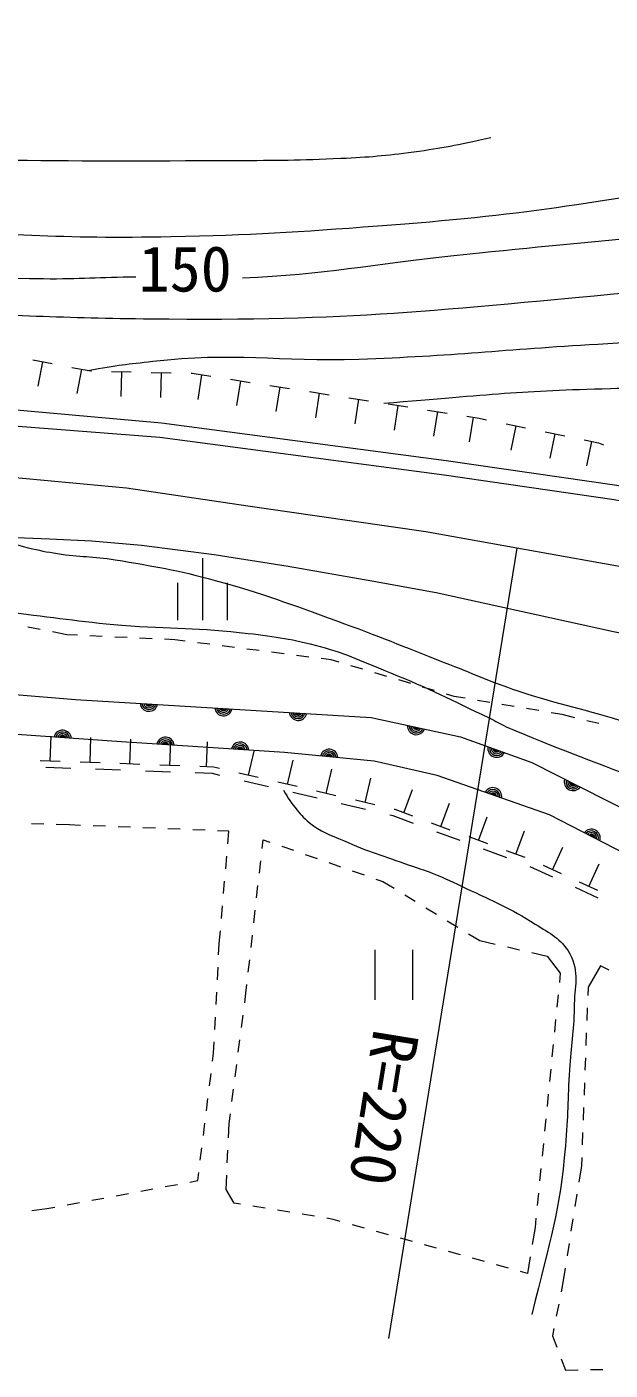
# Model space of a CAD drawing. Units: millimetres, scale not verified. Extents: x 40000 to 680000, y 20000 to 380000.
# Drawn here: x 230640 to 254041, y 265502 to 319399 of the extents above; entities that cross this region are included whole.
import ezdxf
from ezdxf.enums import TextEntityAlignment as Align

# ---------------------------------------------------------------- set-up
doc = ezdxf.new("R2010")
doc.units = ezdxf.units.MM
doc.header["$LTSCALE"] = 1000
doc.linetypes.add('CHAIN', pattern=[18.5, 12, -1.5, 3.5, -1.5])
for name, color, linetype, lineweight in [('M-BGD', 7, 'Continuous', 13), ('M-BMK', 2, 'CHAIN', 13), ('M-BMK-SRVR', 3, 'Continuous', 13)]:
    doc.layers.add(name, color=color, linetype=linetype, lineweight=lineweight)
doc.styles.add('ＭＳ ゴシック', font='')
doc.styles.get('ＭＳ ゴシック').set_extended_font_data('MS Gothic')

msp = doc.modelspace()

# ---------------------------------------------------------------- linework, layer by layer
at = {"layer": 'M-BGD'}
for p, q in [((230873, 306035), (231659, 305886)), ((231266, 305960), (231080, 304978)), ((232445, 305737), (233210, 305592)), ((232828, 305665), (232642, 304682)), ((233210, 305592), (233231, 305592)), ((234031, 305574), (234831, 305555)), ((234431, 305564), (234408, 304565)), ((235631, 305537), (236430, 305518)), ((236031, 305527), (236008, 304528)), ((237230, 305500), (237278, 305499)), ((237278, 305499), (238021, 305383)), ((237650, 305441), (237495, 304453)), ((238812, 305259), (239602, 305135)), ((239207, 305197), (239052, 304209)), ((240392, 305012), (241183, 304888)), ((240788, 304950), (240633, 303962)), ((241973, 304765), (242764, 304641)), ((242368, 304703), (242214, 303715)), ((243554, 304517), (244344, 304394)), ((243949, 304456), (243795, 303468)), ((245135, 304270), (245925, 304147)), ((245530, 304209), (245376, 303221)), ((246716, 304023), (247506, 303900)), ((247111, 303961), (246956, 302973)), ((248296, 303776), (248789, 303699)), ((248542, 303738), (248388, 302750)), ((248789, 303699), (249084, 303638)), ((249868, 303475), (250651, 303313)), ((250259, 303394), (250056, 302415)), ((251434, 303151), (252218, 302989)), ((251826, 303070), (251623, 302091)), ((253001, 302826), (253580, 302706)), ((253290, 302766), (253087, 301787)), ((253580, 302706), (253776, 302635)), ((237682, 298087), (237682, 295587)), ((236682, 297087), (236682, 295587)), ((238682, 297087), (238682, 295587)), ((231172, 295217), (230681, 295312)), ((232248, 295006), (231662, 295121)), ((232666, 294987), (232248, 295006)), ((233665, 294941), (233165, 294964)), ((234664, 294895), (234164, 294918)), ((235663, 294849), (235163, 294872)), ((236580, 294806), (236162, 294826)), ((236990, 294754), (236580, 294806)), ((237981, 294626), (237486, 294690)), ((238973, 294498), (238477, 294562)), ((239965, 294370), (239469, 294434)), ((240957, 294243), (240461, 294306)), ((241949, 294115), (241453, 294179)), ((242854, 293998), (242445, 294051)), ((243164, 293906), (242854, 293998)), ((244122, 293621), (243643, 293764)), ((245081, 293336), (244601, 293479)), ((246039, 293051), (245560, 293194)), ((246998, 292766), (246518, 292909)), ((247786, 292532), (247477, 292624)), ((248223, 292459), (247786, 292532)), ((249209, 292293), (248716, 292376)), ((250195, 292128), (249702, 292211)), ((251181, 291963), (250688, 292045)), ((252111, 291807), (251674, 291880)), ((252622, 291681), (252111, 291807)), ((253593, 291442), (253107, 291561)), ((231578, 289940), (231614, 290940)), ((233177, 289882), (233213, 290881)), ((234775, 289823), (234812, 290823)), ((236374, 289765), (236411, 290764)), ((237848, 289711), (237884, 290710)), ((239535, 289370), (239763, 290343)), ((241093, 289004), (241321, 289978)), ((231977, 289926), (231178, 289955)), ((232399, 289645), (231400, 289682)), ((233576, 289867), (232777, 289896)), ((234398, 289572), (233399, 289609)), ((235175, 289809), (234376, 289838)), ((236397, 289499), (235397, 289536)), ((236774, 289750), (235975, 289779)), ((238087, 289438), (237396, 289463)), ((238122, 289701), (237574, 289721)), ((238388, 289367), (238087, 289438)), ((238367, 289644), (238122, 289701)), ((239924, 289278), (239145, 289461)), ((242650, 288639), (242879, 289613)), ((240335, 288911), (239361, 289139)), ((241482, 288913), (240703, 289096)), ((244208, 288274), (244436, 289248)), ((242282, 288454), (241308, 288682)), ((243040, 288548), (242261, 288731)), ((244598, 288183), (243819, 288365)), ((245770, 287860), (246116, 288798)), ((244229, 287997), (243256, 288226)), ((245412, 287992), (245376, 288000)), ((246128, 287727), (245412, 287992)), ((247254, 287312), (247600, 288250)), ((231321, 287410), (230822, 287426)), ((232347, 287379), (231821, 287395)), ((232798, 287361), (232347, 287379)), ((233798, 287322), (233298, 287342)), ((234797, 287283), (234297, 287303)), ((245336, 287738), (245203, 287769)), ((246146, 287439), (245336, 287738)), ((247629, 287174), (246879, 287451)), ((248755, 286758), (249101, 287696)), ((235796, 287244), (235296, 287264)), ((236795, 287205), (236296, 287225)), ((237795, 287166), (237295, 287186)), ((238746, 287129), (238294, 287147)), ((238702, 286617), (238746, 287129)), ((240078, 286438), (240117, 286785)), ((240117, 286785), (240392, 286689)), ((248022, 286747), (247084, 287093)), ((249131, 286620), (248380, 286897)), ((250256, 286205), (250602, 287143)), ((240865, 286525), (241337, 286360)), ((241809, 286195), (242281, 286031)), ((249898, 286055), (248960, 286401)), ((250632, 286066), (249881, 286343)), ((251728, 285579), (252146, 286487)), ((238616, 285621), (238659, 286119)), ((239968, 285444), (240023, 285941)), ((242753, 285866), (243225, 285701)), ((251741, 285281), (250833, 285700)), ((252091, 285411), (251364, 285746)), ((253181, 284909), (253599, 285817)), ((238531, 284624), (238573, 285122)), ((243697, 285536), (244169, 285372)), ((244641, 285207), (244916, 285111)), ((239857, 284450), (239912, 284947)), ((244916, 285111), (245371, 284834)), ((253558, 284444), (252649, 284863)), ((253544, 284742), (252817, 285076)), ((238445, 283628), (238488, 284126)), ((245798, 284574), (246225, 284314)), ((246652, 284054), (247080, 283793)), ((239746, 283456), (239801, 283953)), ((247507, 283533), (247934, 283273)), ((238358, 282617), (238402, 283130)), ((248361, 283013), (248816, 282736)), ((238335, 282166), (238358, 282617)), ((239635, 282463), (239690, 282959)), ((248816, 282736), (249435, 282593)), ((249922, 282480), (250409, 282367)), ((239524, 281469), (239580, 281966)), ((244607, 282365), (244607, 280365)), ((246107, 282365), (246107, 280365)), ((250896, 282255), (251515, 282111)), ((251515, 282111), (252040, 281436)), ((238284, 281167), (238310, 281666)), ((252040, 281436), (252003, 281058)), ((253654, 281720), (253154, 280870)), ((254004, 281554), (253654, 281720)), ((239430, 280624), (239469, 280972)), ((253154, 280870), (253142, 280533)), ((238233, 280168), (238258, 280668)), ((239381, 280244), (239430, 280624)), ((251953, 280560), (251904, 280063)), ((239253, 279252), (239317, 279748)), ((253123, 280033), (253105, 279534)), ((238182, 279170), (238207, 279669)), ((251855, 279565), (251805, 279068)), ((238133, 278218), (238156, 278670)), ((239124, 278260), (239189, 278756)), ((253086, 279034), (253068, 278534)), ((238093, 277895), (238133, 278218)), ((251756, 278570), (251707, 278073)), ((238996, 277268), (239060, 277764)), ((251657, 277575), (251608, 277077)), ((253049, 278035), (253030, 277535)), ((237969, 276903), (238031, 277399)), ((253012, 277035), (252993, 276536)), ((238868, 276277), (238932, 276772)), ((251559, 276580), (251509, 276082)), ((237845, 275911), (237907, 276407)), ((252975, 276036), (252956, 275536)), ((237722, 274918), (237784, 275414)), ((238755, 275400), (238804, 275781)), ((251460, 275585), (251411, 275087)), ((238728, 274824), (238755, 275400)), ((252938, 275037), (252919, 274537)), ((237598, 273926), (237660, 274422)), ((251361, 274590), (251312, 274092)), ((238681, 273826), (238704, 274325)), ((252900, 274037), (252888, 273700)), ((237496, 273107), (237536, 273430)), ((238630, 272751), (238657, 273326)), ((251263, 273595), (251213, 273097)), ((252888, 273700), (252784, 273050)), ((235209, 272681), (235700, 272773)), ((236192, 272864), (236684, 272956)), ((237175, 273047), (237496, 273107)), ((238955, 272201), (238630, 272751)), ((232259, 272133), (232751, 272224)), ((233242, 272316), (233734, 272407)), ((234226, 272499), (234717, 272590)), ((239215, 272158), (238955, 272201)), ((251164, 272599), (251115, 272102)), ((252705, 272556), (252627, 272062)), ((230842, 271909), (231447, 271982)), ((231447, 271982), (231768, 272042)), ((240202, 271997), (239708, 272077)), ((241189, 271835), (240695, 271916)), ((242176, 271674), (241682, 271755)), ((242929, 271551), (242669, 271593)), ((243216, 271471), (242929, 271551)), ((244180, 271202), (243698, 271336)), ((251028, 271226), (250918, 270548)), ((251065, 271604), (251028, 271226)), ((252548, 271569), (252469, 271075)), ((245143, 270934), (244661, 271068)), ((246106, 270665), (245624, 270799)), ((252391, 270581), (252312, 270087)), ((247069, 270396), (246588, 270531)), ((248033, 270128), (247551, 270262)), ((250838, 270054), (250728, 269376)), ((248996, 269859), (248514, 269993)), ((249959, 269591), (249477, 269725)), ((252233, 269593), (252130, 268943)), ((250728, 269376), (250441, 269456)), ((252130, 268943), (252072, 268646)), ((251977, 268155), (251882, 267664)), ((251787, 267173), (251730, 266877)), ((251730, 266877), (251903, 266423)), ((252081, 265956), (252255, 265502)), ((252255, 265502), (252755, 265512)), ((253254, 265522), (253754, 265532))]:
    msp.add_line(p, q, dxfattribs=at)
for points in [[(293827, 293052), (277333, 296382), (267111, 298414), (254307, 300991), (247465, 301985), (236039, 303496), (226020, 304390), (215498, 304670), (210556, 304772)], [(293714, 292488), (277220, 295818), (266999, 297850), (254209, 300425), (247386, 301416), (235979, 302924), (225973, 303699), (215450, 303991), (210356, 304202)], [(176403, 295910), (176443, 300827), (177800, 300870), (187379, 300705), (193525, 300538), (208276, 299825), (222178, 299238), (231546, 298861), (233241, 298777), (235234, 298608), (238158, 298228), (241126, 297764), (244474, 297172), (247060, 296707), (254182, 295142), (258675, 294211)], [(176493, 294970), (187030, 294940), (195940, 294928), (205314, 294403), (217224, 293690), (224835, 293053), (232595, 292414), (244458, 291692), (248041, 290909), (250898, 289884), (264862, 282806), (267929, 281523), (273086, 279748), (283013, 276526)], [(289145, 272127), (283646, 274360), (277248, 276309), (271074, 278334), (266541, 280150), (260351, 283275), (251611, 287782), (247103, 289357), (244570, 289940), (240971, 290290), (234431, 290715), (223741, 291457), (210206, 292222), (194905, 292753), (190189, 292781), (176518, 292956)]]:
    msp.add_lwpolyline(points, dxfattribs=at)
for centre, radius, start, end in [((235535, 292289), 354, 185.3142, 347.7194), ((235535, 292289), 283, 187.5382, 345.4953), ((235535, 292289), 212, 191.2846, 341.749), ((235535, 292289), 142, 198.9963, 334.0373), ((235535, 292289), 100, 209.314, 323.7196), ((238530, 292107), 354, 185.3142, 347.7194), ((238530, 292107), 283, 187.5382, 345.4953), ((238530, 292107), 212, 191.2846, 341.749), ((238530, 292107), 142, 198.9963, 334.0373), ((238530, 292107), 100, 209.314, 323.7196), ((241524, 291925), 354, 185.3142, 347.7194), ((241524, 291925), 283, 187.5382, 345.4953), ((241524, 291925), 212, 191.2846, 341.749), ((241524, 291925), 142, 198.9963, 334.0373), ((241524, 291925), 100, 209.314, 323.7196), ((232075, 290824), 354, 4.8292, 167.2344), ((232075, 290824), 283, 7.0533, 165.0104), ((246261, 291353), 354, 176.4663, 338.8714), ((246261, 291353), 283, 178.6903, 336.6474), ((246261, 291353), 212, 182.4366, 332.9011), ((246261, 291353), 142, 190.1484, 325.1893), ((246261, 291353), 100, 200.466, 314.8717), ((232075, 290824), 212, 10.7996, 161.264), ((232075, 290824), 142, 18.5113, 153.5523), ((232075, 290824), 100, 28.829, 143.2347), ((236200, 290546), 354, 5.0802, 167.4854), ((236200, 290546), 283, 7.3043, 165.2614), ((236200, 290546), 212, 11.0506, 161.5151), ((236200, 290546), 142, 18.7623, 153.8033), ((236200, 290546), 100, 29.08, 143.4856), ((239194, 290351), 354, 5.0802, 167.4854), ((239194, 290351), 283, 7.3043, 165.2614), ((239194, 290351), 212, 11.0506, 161.5151), ((249488, 290447), 354, 169.0695, 331.4747), ((239194, 290351), 142, 18.7623, 153.8033), ((239194, 290351), 100, 29.08, 143.4856), ((242765, 290061), 354, 3.2444, 165.6496), ((242765, 290061), 283, 5.4685, 163.4256), ((242765, 290061), 212, 9.2148, 159.6792), ((242765, 290061), 142, 16.9265, 151.9675), ((242765, 290061), 100, 27.2442, 141.6499), ((249488, 290447), 283, 171.2936, 329.2507), ((249488, 290447), 212, 175.0399, 325.5044), ((249488, 290447), 142, 182.7516, 317.7926), ((249488, 290447), 100, 193.0693, 307.475), ((252553, 289106), 354, 161.9187, 324.3239), ((252553, 289106), 283, 164.1428, 322.0999), ((252553, 289106), 212, 167.8891, 318.3535), ((252553, 289106), 142, 175.6008, 310.6418), ((252553, 289106), 100, 185.9185, 300.3241), ((249339, 288519), 354, 349.5404, 151.9456), ((249339, 288519), 283, 351.7644, 149.7215), ((249339, 288519), 212, 355.5108, 145.9752), ((249339, 288519), 142, 3.2225, 138.2635), ((249339, 288519), 100, 13.5402, 127.9458), ((253290, 286855), 354, 341.5159, 143.9211), ((253290, 286855), 283, 343.74, 141.6971), ((253290, 286855), 212, 347.4863, 137.9507), ((253290, 286855), 142, 355.198, 130.239), ((253290, 286855), 100, 5.5157, 119.9214)]:
    msp.add_arc(centre, radius, start, end, dxfattribs=at)
for points, knots in [([(190125, 319399), (191257, 318964), (191589, 318856), (192542, 318552), (194232, 318012), (195212, 317812), (196950, 317452), (200562, 316705), (202630, 316528), (206276, 315973), (209072, 315548), (210629, 315235), (213440, 314917), (216065, 314620), (217539, 314434), (220179, 314326), (227525, 314027), (231647, 314004), (238999, 314039), (240655, 314046), (241583, 314049), (243237, 314125), (244382, 314178), (245024, 314234), (246160, 314386), (247381, 314550), (247801, 314645), (249260, 314961)], [0, 0, 0, 0, 1, 1, 1, 2, 2, 2, 3, 3, 3, 4, 4, 4, 5, 5, 5, 6, 6, 6, 7, 7, 7, 8, 8, 8, 9, 9, 9, 9]), ([(178681, 318800), (179552, 318260), (179846, 318106), (180631, 317741), (181832, 317182), (182580, 317048), (183853, 316683), (186294, 315983), (187712, 315776), (190212, 315330), (195119, 314453), (197909, 314216), (202844, 313513), (205641, 313114), (207199, 312810), (210007, 312499), (212848, 312185), (214448, 312091), (217298, 311867), (220408, 311622), (222151, 311469), (225267, 311319), (229618, 311110), (232059, 310893), (236415, 310986), (239663, 311055), (241482, 311171), (244722, 311413), (250716, 311861), (252749, 312279), (259980, 313413)], [0, 0, 0, 0, 1, 1, 1, 2, 2, 2, 3, 3, 3, 4, 4, 4, 5, 5, 5, 6, 6, 6, 7, 7, 7, 8, 8, 8, 9, 9, 9, 10, 10, 10, 10]), ([(170289, 318329), (170805, 317712), (170979, 317521), (171476, 317058), (172100, 316479), (172506, 316216), (173215, 315745), (173986, 315232), (174450, 314987), (175292, 314602), (176436, 314079), (177100, 313829), (178302, 313459), (179189, 313186), (179681, 313002), (180591, 312824), (186791, 311611), (190345, 311401), (196614, 310628), (201840, 309984), (204770, 309633), (210009, 309108), (213283, 308780), (215120, 308619), (218402, 308392), (221676, 308165), (223515, 308110), (226794, 307972), (230518, 307815), (232605, 307705), (236331, 307680), (244309, 307625), (247079, 308049), (256718, 308918)], [0, 0, 0, 0, 1, 1, 1, 2, 2, 2, 3, 3, 3, 4, 4, 4, 5, 5, 5, 6, 6, 6, 7, 7, 7, 8, 8, 8, 9, 9, 9, 10, 10, 10, 11, 11, 11, 11]), ([(174231, 318458), (174877, 317814), (175095, 317609), (175715, 317145), (176440, 316602), (176903, 316375), (177708, 315959), (179044, 315269), (179802, 314877), (181226, 314393), (182383, 314000), (183047, 313825), (184236, 313546), (186083, 313113), (187146, 312996), (189026, 312743), (196081, 311794), (200078, 311652), (207168, 311014), (213540, 310441), (217105, 310058), (223488, 309623), (226538, 309415), (228251, 309343), (231307, 309298), (232756, 309277), (233568, 309366), (235017, 309374)], [0, 0, 0, 0, 1, 1, 1, 2, 2, 2, 3, 3, 3, 4, 4, 4, 5, 5, 5, 6, 6, 6, 7, 7, 7, 8, 8, 8, 9, 9, 9, 9]), ([(239298, 309334), (242625, 309457), (244462, 309890), (247774, 310228), (253368, 310799), (256505, 311078), (262100, 311634), (263772, 311800), (264295, 311851), (266381, 312060)], [0, 0, 0, 0, 1, 1, 1, 2, 2, 2, 3, 3, 3, 3]), ([(233090, 305615), (234303, 305838), (234675, 305865), (235696, 305984), (238903, 306356), (240735, 305971), (243962, 306072), (247709, 306190), (249797, 306463), (253541, 306670), (256900, 306857), (258780, 307123), (262145, 307098), (264102, 307084), (265190, 306858), (267146, 306804), (269017, 306753), (270069, 306760), (271936, 306891), (273599, 307008), (274544, 307053), (276174, 307402), (277981, 307789), (278652, 308076), (280667, 308887)], [0, 0, 0, 0, 1, 1, 1, 2, 2, 2, 3, 3, 3, 4, 4, 4, 5, 5, 5, 6, 6, 6, 7, 7, 7, 8, 8, 8, 8]), ([(244957, 304298), (249311, 304657), (250492, 304804), (254050, 304890), (255523, 304926), (256349, 304963), (257822, 304935), (258866, 304914), (259454, 304916), (260493, 304809), (262305, 304622), (263304, 304364), (265071, 303921), (266178, 303643), (266772, 303384), (267826, 302947), (269407, 302293), (270245, 301818), (271769, 301042), (273783, 300016), (274800, 299225), (276857, 298289), (277702, 297905), (278170, 297661), (279061, 297400), (280561, 296961), (281411, 296704), (282961, 296512), (284374, 296337), (285220, 296147), (286606, 296471), (287220, 296615), (287551, 296780), (288090, 297108), (289259, 297818), (289793, 298395), (290844, 299271), (292421, 300585), (293161, 301492), (294784, 302748), (295489, 303294), (295951, 303509), (296733, 303936), (298101, 304683), (298673, 304839), (300420, 305464)], [0, 0, 0, 0, 1, 1, 1, 2, 2, 2, 3, 3, 3, 4, 4, 4, 5, 5, 5, 6, 6, 6, 7, 7, 7, 8, 8, 8, 9, 9, 9, 10, 10, 10, 11, 11, 11, 12, 12, 12, 13, 13, 13, 14, 14, 14, 15, 15, 15, 15]), ([(193525, 300538), (193890, 300241), (194032, 300162), (194373, 299945), (195471, 299248), (196222, 299091), (197468, 298718), (199435, 298128), (200634, 298218), (202674, 297978), (204902, 297715), (206165, 297721), (208404, 297578), (213733, 297240), (216730, 297221), (222052, 296780), (225162, 296522), (226892, 296256), (229992, 295907), (231733, 295711), (232702, 295540), (234447, 295396), (236426, 295233), (237548, 295303), (239520, 295064), (240656, 294927), (241298, 294838), (242402, 294537), (243538, 294227), (244133, 293921), (245224, 293481), (246805, 292844), (247653, 292399), (249193, 291669), (249464, 291541), (249600, 291436), (249876, 291317), (251949, 290418), (253159, 290033), (255250, 289176), (256728, 288569), (257549, 288212), (258999, 287543), (260721, 286747), (261635, 286199), (263323, 285335), (264128, 284923), (264590, 284713), (265381, 284276), (266297, 283772), (266775, 283428), (267664, 282877), (268410, 282414), (268817, 282138), (269564, 281677), (270674, 280991), (271042, 280783), (272438, 279971)], [0, 0, 0, 0, 1, 1, 1, 2, 2, 2, 3, 3, 3, 4, 4, 4, 5, 5, 5, 6, 6, 6, 7, 7, 7, 8, 8, 8, 9, 9, 9, 10, 10, 10, 11, 11, 11, 12, 12, 12, 13, 13, 13, 14, 14, 14, 15, 15, 15, 16, 16, 16, 17, 17, 17, 18, 18, 18, 19, 19, 19, 19]), ([(229218, 298955), (229911, 298718), (230110, 298644), (230698, 298501), (231151, 298390), (231408, 298336), (231868, 298264), (232766, 298122), (233286, 298166), (234183, 298016), (235760, 297750), (236651, 297615), (238193, 297190), (240131, 296655), (241186, 296246), (243077, 295564), (244774, 294953), (245702, 294551), (247384, 293901), (248540, 293455), (249166, 293146), (250343, 292757), (252037, 292197), (253029, 292023), (254731, 291487), (256267, 291003), (257118, 290698), (258615, 290106), (260813, 289237), (261992, 288622), (264124, 287603), (265366, 287009), (266067, 286684), (267268, 286014), (268296, 285441), (268836, 285058), (269827, 284426), (272320, 282835), (273464, 281526), (276102, 280190), (276506, 279986), (276726, 279843), (277162, 279724), (278058, 279480), (278566, 279308), (279494, 279259), (280254, 279219), (280685, 279236), (281443, 279302), (282681, 279410), (283145, 279589), (284547, 279997)], [0, 0, 0, 0, 1, 1, 1, 2, 2, 2, 3, 3, 3, 4, 4, 4, 5, 5, 5, 6, 6, 6, 7, 7, 7, 8, 8, 8, 9, 9, 9, 10, 10, 10, 11, 11, 11, 12, 12, 12, 13, 13, 13, 14, 14, 14, 15, 15, 15, 16, 16, 16, 17, 17, 17, 17]), ([(240937, 288769), (241133, 288437), (241196, 288329), (241400, 288075), (241602, 287822), (241717, 287676), (241970, 287475), (242443, 287097), (242787, 286994), (243340, 286749), (244346, 286303), (244945, 286138), (245980, 285766), (246341, 285636), (246550, 285581), (246906, 285440), (247448, 285225), (247744, 285085), (248269, 284833), (249368, 284306), (250012, 284054), (251040, 283400), (251640, 283018), (252071, 282830), (252418, 282208), (252832, 281466), (252599, 280889), (252594, 280038), (252588, 279066), (252475, 278526), (252411, 277557), (252332, 276365), (252355, 275693), (252248, 274504), (252008, 271816), (251670, 270857), (250894, 267730)], [0, 0, 0, 0, 1, 1, 1, 2, 2, 2, 3, 3, 3, 4, 4, 4, 5, 5, 5, 6, 6, 6, 7, 7, 7, 8, 8, 8, 9, 9, 9, 10, 10, 10, 11, 11, 11, 12, 12, 12, 12])]:
    msp.add_open_spline(points, degree=3, knots=knots, dxfattribs=at)
at = {"layer": 'M-BMK'}
msp.add_lwpolyline([(266497, 295305), (256590, 297347), (250299, 298488), (246650, 299138), (239509, 300163), (234644, 300896), (227753, 301521), (222188, 301721), (215347, 301930), (206141, 302204), (195684, 302563), (182928, 302971), (179329, 303038), (173821, 303046), (170839, 302913), (168858, 302791)], dxfattribs=at)
at = {"layer": 'M-BMK-SRVR'}
msp.add_line((250299, 298488), (245155, 266767), dxfattribs=at)

# ---------------------------------------------------------------- texts
at = {"layer": 'M-BGD', "style": 'ＭＳ ゴシック'}
msp.add_text('150', height=1833, dxfattribs=at).set_placement((235121, 308229), align=Align.BOTTOM_LEFT)
at = {"layer": 'M-BMK-SRVR', "style": 'ＭＳ ゴシック'}
msp.add_text('R=220', height=1833, rotation=260.744, dxfattribs=at).set_placement((245473, 279101), align=Align.MIDDLE_LEFT)

doc.saveas('drawing.dxf')
